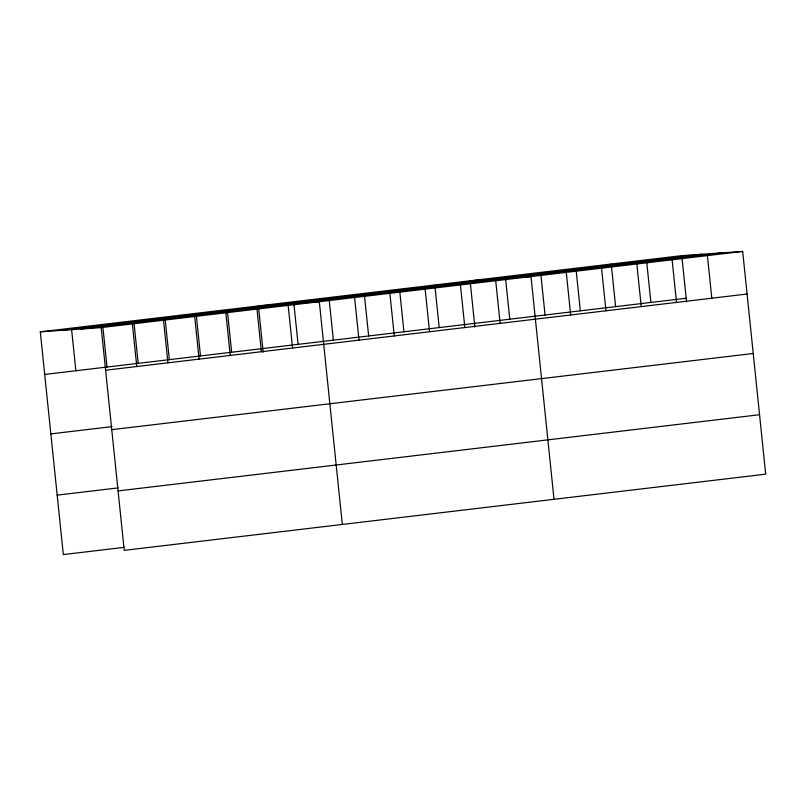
<?xml version="1.0" encoding="UTF-8"?>
<svg xmlns="http://www.w3.org/2000/svg" width="806" height="806" viewBox="0 0 806 806"><rect width="100%" height="100%" fill="white"/><g stroke="black" fill="none" stroke-linecap="round" stroke-linejoin="round"><path stroke-width="1.21" d="M40.3 331.84L681.775 255.643L742.679 251.422L765.7 474.16L124.225 550.357L101.203 327.609L40.3 331.84L63.321 554.578L124.386 547.324M60.4 330.44L701.875 254.253M81.104 329.009L722.579 252.812M101.203 327.609L742.679 251.422M44.703 374.447L686.178 298.26M105.616 370.226L747.081 294.029M50.849 433.89L111.913 426.636M111.752 429.669L753.227 353.481M57.176 495.136L118.24 487.882M118.079 490.914L759.554 414.717M470.089 280.79L530.993 276.569L554.014 499.307M707.396 255.613L711.809 298.22M682.027 258.081L686.561 301.968M672.123 259.804L676.526 302.411M646.744 262.272L650.895 302.452M636.841 263.995L641.244 306.602M611.21 264.025L615.613 306.633M601.558 268.186L605.961 310.794M576.179 270.655L580.33 310.824M566.275 272.378L570.678 314.985M540.897 274.846L545.058 315.015M505.624 279.037L509.775 319.206M495.71 280.76L500.113 323.367M470.341 283.228L474.875 327.115M460.438 284.951L464.84 327.558M434.807 284.981L439.21 327.589M425.155 289.132L429.558 331.75M399.776 291.601L403.927 331.78M389.872 293.324L394.275 335.941M364.493 295.792L368.644 335.971M354.59 297.515L358.992 340.132M329.211 299.983L333.362 340.162M342.328 524.454L319.307 301.706L258.404 305.927L263.189 352.252M293.938 304.174L298.089 344.353M288.155 305.414L292.558 348.021M256.993 309.111L261.396 351.718M227.494 312.063L231.644 352.242M225.841 312.809L230.244 355.416M196.342 315.771L200.493 355.94M194.679 316.506L199.082 359.123M165.18 319.468L169.331 359.647M163.527 320.214L167.93 362.821M134.028 323.166L138.179 363.345M132.365 323.911L136.768 366.518M102.614 324.435L107.017 367.042M71.583 329.352L75.865 370.75"/></g></svg>
